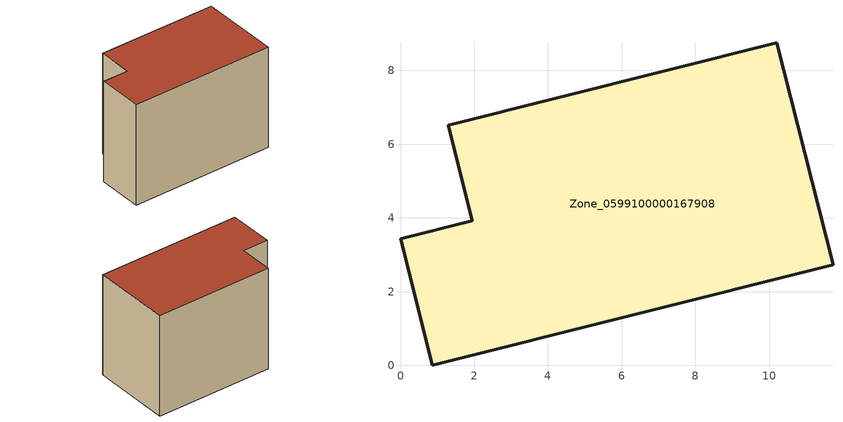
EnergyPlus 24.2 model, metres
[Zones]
Zone_0599100000167908
 floor ground (C_G): 10.21,8.76 11.73,2.73 0.86,0 0,3.43 1.94,3.92 1.29,6.52 z0
 wall outside (C_F): 0.86,0 11.73,2.73 10.21,8.76 1.29,6.52 1.94,3.92 0,3.43 0.86,0 z0:8.1
 roof outside (C_R): 11.73,2.73 10.21,8.76 1.29,6.52 1.94,3.92 0,3.43 0.86,0 z8.1
[BUILDING]
Pand.0599100000167908: North Axis=0; Terrain=City; Loads Convergence Tolerance Value=0.04; Temperature Convergence Tolerance Value=0.4; Solar Distribution=FullExterior; Maximum Number of Warmup Days=25; Minimum Number of Warmup Days=1
[Site:Location]
Rotterdam.The.Hague.AP_ZH_NLD Design_Conditions: Latitude=51.96; Longitude=4.45; Time Zone=1; Elevation=-4.5
[SITE:GROUNDTEMPERATURE:BUILDINGSURFACE]
18, 18, 18, 18, 18, 18, 18, 18, 18, 18, 18, 18
[MATERIAL] Thermal Absorptance=0.9; Solar Absorptance=0.7; Visible Absorptance=0.7
Name | Roughness | Thickness | Conductivity | Density | Specific Heat
G.TI.1946-1964 | MediumSmooth | 0.15 | 1 | 540 | 1210
F.TI.1946-1964 | Rough | 0.3 | 0.857143 | 1920 | 840
R.TI.1946-1964 | MediumRough | 0.2 | 0.277778 | 1500 | 1000
[CONSTRUCTION]
C_G: G.TI.1946-1964
C_F: F.TI.1946-1964
C_R: R.TI.1946-1964
[ZONE]
Zone_0599100000167908: Type=1; Multiplier=1; Ceiling Height=Autocalculate; Volume=Autocalculate; Floor Area=autocalculate; Part of Total Floor Area=Yes
[ZONEINFILTRATION:DESIGNFLOWRATE]
Infil_Zone_0599100000167908: Zone or ZoneList or Space or SpaceList=Zone_0599100000167908; Schedule=AlwaysOn; Design Flow Rate Calculation Method=Flow/Area; Flow Rate per Floor Area=0.003; Constant Term Coefficient=1; Temperature Term Coefficient=0; Velocity Term Coefficient=0; Velocity Squared Term Coefficient=0
[HVACTEMPLATE:ZONE:IDEALLOADSAIRSYSTEM]
Zone_0599100000167908: Maximum Heating Supply Air Temperature=50; Minimum Cooling Supply Air Temperature=13; Maximum Heating Supply Air Humidity Ratio=0.0156; Minimum Cooling Supply Air Humidity Ratio=0.0077; Heating Limit=NoLimit; Cooling Limit=NoLimit; Dehumidification Control Type=ConstantSensibleHeatRatio; Cooling Sensible Heat Ratio=0.7; Dehumidification Setpoint=60; Humidification Control Type=None; Humidification Setpoint=30; Outdoor Air Method=None; Outdoor Air Flow Rate per Person=0.00944; Outdoor Air Flow Rate per Zone Floor Area=0; Outdoor Air Flow Rate per Zone=0; Demand Controlled Ventilation Type=None; Outdoor Air Economizer Type=NoEconomizer; Heat Recovery Type=None; Sensible Heat Recovery Effectiveness=0.7; Latent Heat Recovery Effectiveness=0.65
[ZONECONTROL:THERMOSTAT]
ThermostatControl_Zone_0599100000167908: Zone or ZoneList=Zone_0599100000167908; Control Type Schedule=DualSetpointControlType; Control 1=Thermostat_Zone_0599100000167908; Temperature Difference Between Cutout And Setpoint=0
[THERMOSTATSETPOINT:DUALSETPOINT]
Thermostat_Zone_0599100000167908: Heating Setpoint Temperature Schedule=HeatingSetpoint_Zone_0599100000167908; Cooling Setpoint Temperature Schedule=CoolingSetpoint_Zone_0599100000167908
[SCHEDULE:COMPACT]
HeatingSetpoint_Zone_0599100000167908: Through: 12/31, For: AllDays, Until: 24:00, 21
CoolingSetpoint_Zone_0599100000167908: Through: 12/31, For: AllDays, Until: 24:00, 24
DualSetpointControlType: Through: 12/31, For: AllDays, Until: 24:00, 4
AlwaysOn: Through: 12/31, For: AllDays, Until: 24:00, 1
